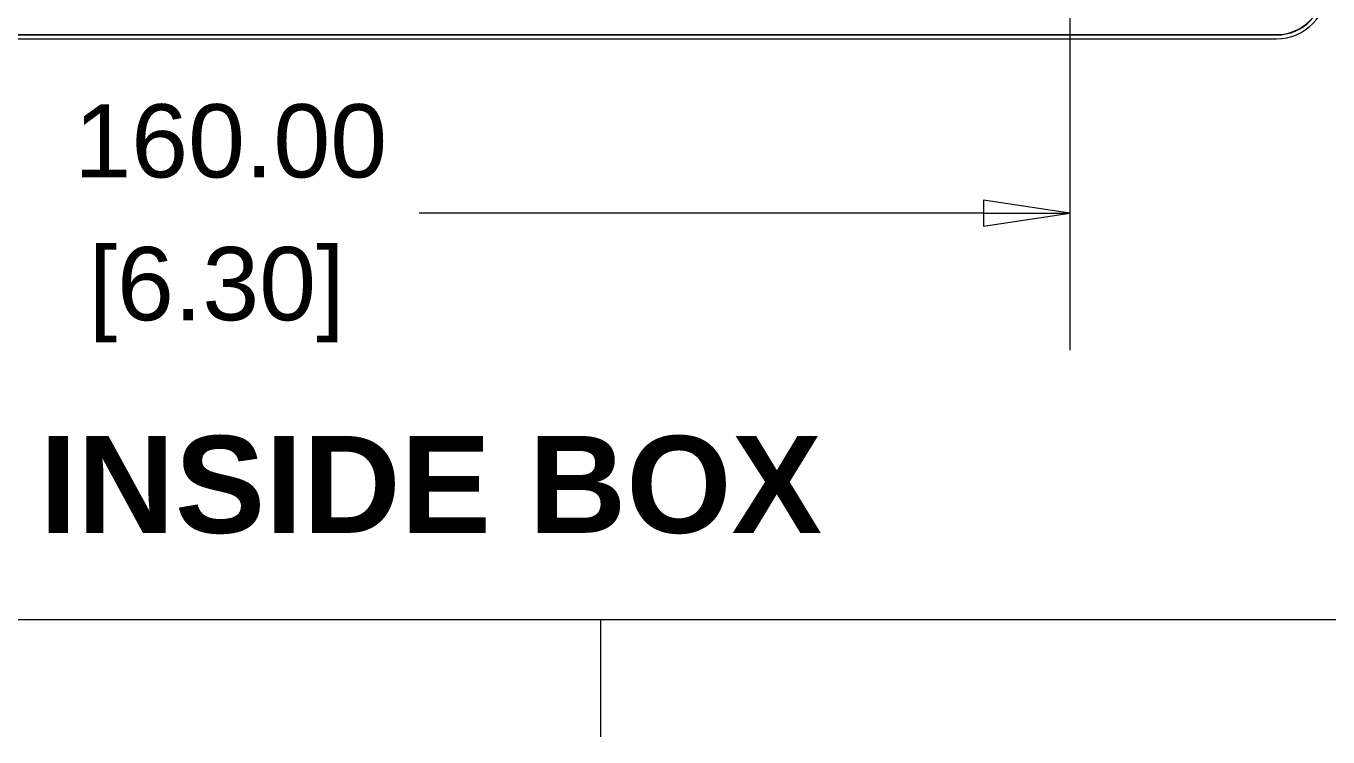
# Model space of a CAD drawing. Header units: millimetres. Extents: x 25 to 1372, y 25 to 1055.
# Drawn here: x 631.8 to 782.9, y 24.5 to 107 of the extents above; entities that cross this region are included whole.
import ezdxf

# ---------------------------------------------------------------- set-up
doc = ezdxf.new("R2010")
doc.units = ezdxf.units.MM
doc.header["$LTSCALE"] = 5
for name, color, linetype, lineweight in [('Dimension (ANSI)', 7, 'Continuous', 9), ('Sketch Geometry (ANSI)', 7, 'Continuous', 9), ('Symbol (ANSI)', 7, 'Continuous', 9), ('Visible (ANSI)', 7, 'Continuous', 9), ('Visible Narrow (ANSI)', 7, 'Continuous', 9)]:
    doc.layers.add(name, color=color, linetype=linetype, lineweight=lineweight)
doc.styles.add('Label Text (ANSI)', font='arialbd.ttf')
doc.styles.add('Note Text (ANSI)', font='arial.ttf')
doc.dimstyles.new('Default - mm_inch (ANSI)', dxfattribs={"dimscale": 5, "dimtxt": 1.7, "dimasz": 2, "dimexe": 3.175, "dimexo": 1, "dimgap": 0.8, "dimtad": 0, "dimtih": 1, "dimtoh": 1, "dimrnd": 1e-08, "dimzin": 4, "dimdsep": 46, "dimtxsty": 'Note Text (ANSI)', "dimblk": 'Filled-1', "dimcen": 0.09, "dimdle": 10, "dimclrd": 256, "dimclre": 256, "dimclrt": 256, "dimadec": 1, "dimazin": 0, "dimtfac": 1.176471, "dimtofl": 0, "dimtmove": 0, "dimatfit": 3, "dimfxl": 0, "dimtolj": 1, "dimtzin": 0, "dimlwd": -1, "dimlwe": -1, "dimarcsym": 0})

# ---------------------------------------------------------------- blocks, each defined once
blk = doc.blocks.new('Borders Default Border')
at = {"layer": 'Sketch Geometry (ANSI)'}
blk.add_line((139.7, 7.62), (139.7, 4.904), dxfattribs=at)
at = {"layer": 'Sketch Geometry (ANSI)', "flags": 128}
blk.add_lwpolyline([(7.62, 7.62), (7.62, 208.28), (271.78, 208.28), (271.78, 7.62), (7.62, 7.62)], dxfattribs=at)
blk = doc.blocks.new('Filled-1')
at = {"color": 0}
for p, q in [((0, 0), (-1, 0.15)), ((-1, 0.15), (-1, -0.15)), ((-1, 0), (0, 0)), ((-1, -0.15), (0, 0))]:
    blk.add_line(p, q, dxfattribs=at)
at = {"color": 0, "flags": 128}
blk.add_lwpolyline([(-1, -0.15), (0, 0), (-1, 0.15), (-1, -0.15)], dxfattribs=at)
at = {"color": 0}
blk.add_solid([(-1, -0.15), (0, 0), (-1, 0.15), (-1, -0.15)], dxfattribs=at)
blk = doc.blocks.new('*D37')
at = {"layer": 'Defpoints', "color": 0, "transparency": 16777216}
for p in [(592.95, 158.02), (752.95, 158.02), (592.95, 85.29)]:
    blk.add_point(p, dxfattribs=at)
at = {"layer": 'Dimension (ANSI)', "transparency": 16777216}
for p, q in [((592.95, 153.02), (592.95, 69.41)), ((752.95, 153.02), (752.95, 69.41)), ((602.95, 85.29), (630.4, 85.29)), ((742.95, 85.29), (677.45, 85.29))]:
    blk.add_line(p, q, dxfattribs=at)
at = {"layer": 'Dimension (ANSI)', "transparency": 16777216, "xscale": 10, "yscale": 10, "zscale": 10, "rotation": 180}
blk.add_blockref('Filled-1', (592.95, 85.29), dxfattribs=at)
at = {"layer": 'Dimension (ANSI)', "transparency": 16777216, "xscale": 10, "yscale": 10, "zscale": 10}
blk.add_blockref('Filled-1', (752.95, 85.29), dxfattribs=at)
at = {"layer": 'Dimension (ANSI)', "transparency": 16777216, "char_height": 8.5, "attachment_point": 5, "style": 'Note Text (ANSI)'}
for s, insert in [('\\A1; 160.00', (653.92, 93.63)), ('\\A1;[6.30]', (653.92, 75.84))]:
    blk.add_mtext(s, dxfattribs=dict(at, insert=insert))

msp = doc.modelspace()

# ---------------------------------------------------------------- linework, layer by layer
at = {"layer": 'Visible (ANSI)'}
for p, q in [((568.946, 106.015), (776.946, 106.015)), ((568.946, 105.98), (776.946, 105.98)), ((568.946, 105.541), (776.946, 105.541))]:
    msp.add_line(p, q, dxfattribs=at)
for radius in [5.5, 5.535, 5.974]:
    msp.add_arc((776.946, 111.515), radius, 270, 0, dxfattribs=at)
at = {"layer": 'Visible Narrow (ANSI)'}
msp.add_line((776.946, 105.98), (776.946, 106.015), dxfattribs=at)

# ---------------------------------------------------------------- block references
at = {"xscale": 5, "yscale": 5, "zscale": 5}
msp.add_blockref('Borders Default Border', (0, 0), dxfattribs=at)

# ---------------------------------------------------------------- texts
at = {"layer": 'Symbol (ANSI)', "insert": (633.374, 48.041), "char_height": 11.25, "attachment_point": 7, "style": 'Label Text (ANSI)'}
msp.add_mtext('INSIDE BOX', dxfattribs=at)

# ---------------------------------------------------------------- dimensions: what is measured, and where the dimension line sits
at = {"layer": 'Dimension (ANSI)'}
dim = msp.add_linear_dim(base=(592.946, 85.288), p1=(752.946, 158.015), p2=(592.946, 158.015), angle=180, text=' <>\\X[6.30]', dimstyle='Default - mm_inch (ANSI)', override={"dimgap": 0.8, "dimtih": 0, "dimtoh": 0, "dimdec": 2, "dimpost": '\\X', "dimtol": 0, "dimlim": 0, "dimtp": 0, "dimtm": 0, "dimtdec": 2, "dimatfit": 1}, dxfattribs=at)
dim.commit()
dim.dimension.update_dxf_attribs({"geometry": '*D37', "text_midpoint": (653.92, 85.288), "dimtype": 160})

doc.saveas('drawing.dxf')
